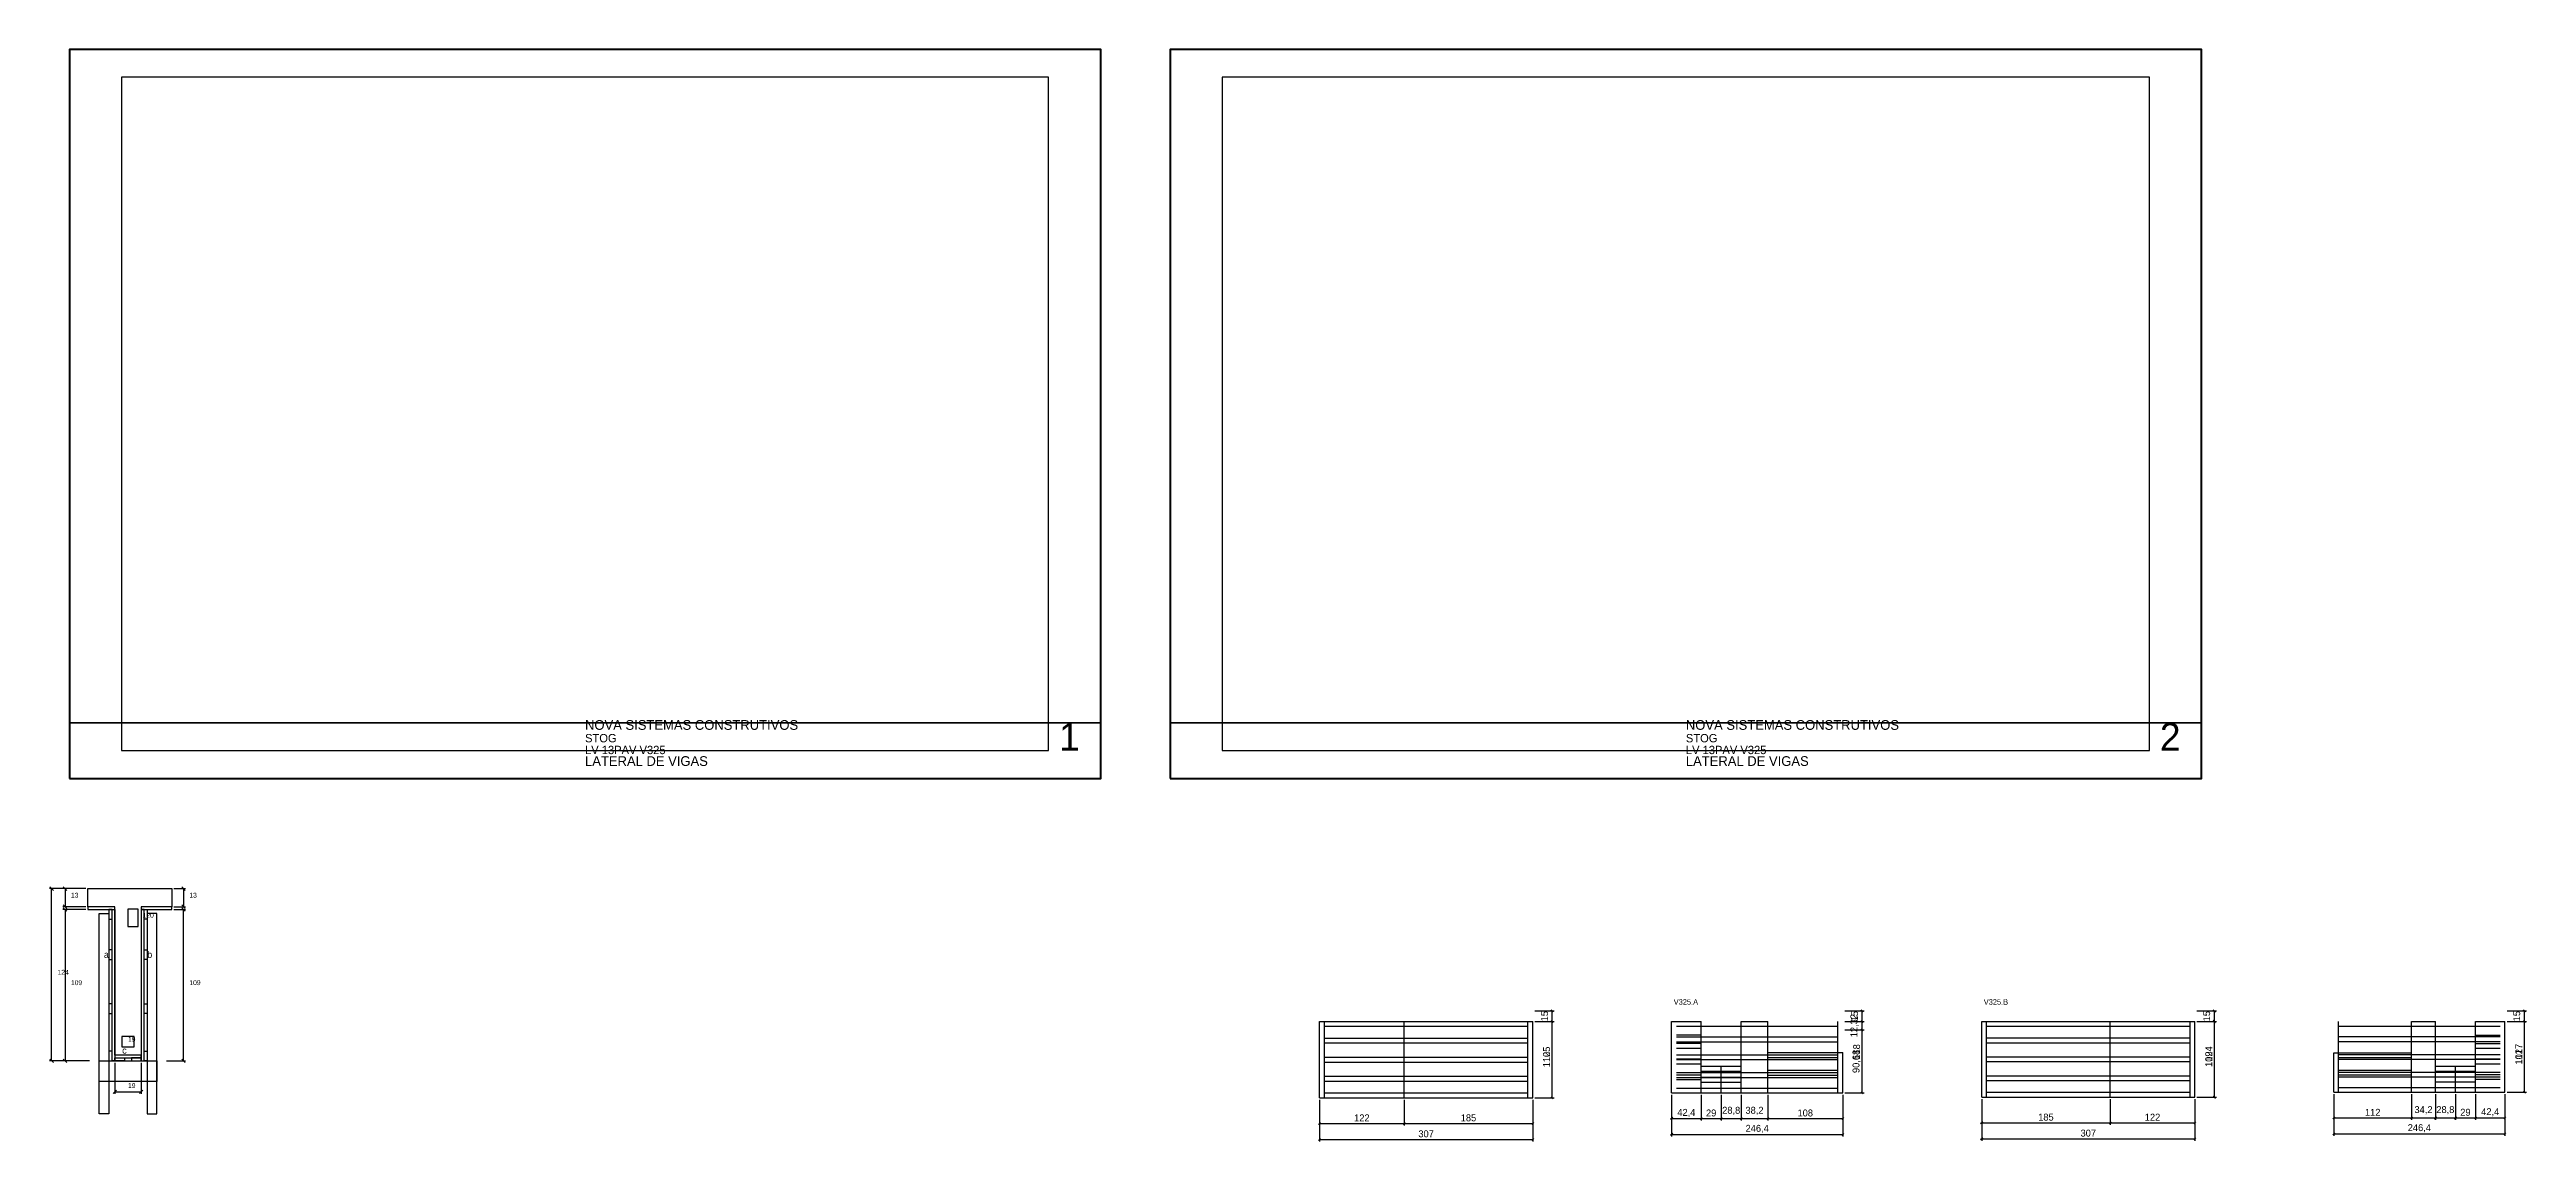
# Model space of a CAD drawing. Extents: x -9000 to 3538, y -323 to 1250.
# Drawn here: x -29 to 3538, y -323 to 1250 of the extents above.
import ezdxf

# ---------------------------------------------------------------- set-up
doc = ezdxf.new("R2010")
doc.units = 0
for name, color, linetype in [('CARIMBO', 255, 'Continuous'), ('CONCRETO', 251, 'Continuous'), ('COTA', 241, 'Continuous'), ('Cota Seção (2x)', 241, 'Continuous'), ('detalhes', 7, 'Continuous'), ('Folhas', 255, 'Continuous'), ('Madeira', 126, 'Continuous'), ('NOMENCLATURA', 7, 'Continuous'), ('Painéis', 200, 'Continuous'), ('SARR_2.2x7', 40, 'Continuous'), ('SARR_3.5x7', 81, 'Continuous')]:
    doc.layers.add(name, color=color, linetype=linetype)
doc.dimstyles.new('PAINEL', dxfattribs={"dimtxt": 10, "dimasz": 3, "dimexe": 3, "dimexo": 3, "dimgap": 3, "dimtad": 1, "dimblk": 'OBLIQUE', "dimblk1": 'OBLIQUE', "dimcen": 2.5, "dimclrd": 4, "dimclre": 4, "dimclrt": 240, "dimazin": 3, "dimtfac": 1, "dimtmove": 0, "dimatfit": 3})

# ---------------------------------------------------------------- blocks, each defined once
blk = doc.blocks.new('_OBLIQUE')
at = {"color": 0, "linetype": 'BYBLOCK'}
blk.add_line((-0.5, -0.5), (0.5, 0.5), dxfattribs=at)

msp = doc.modelspace()

# ---------------------------------------------------------------- linework, layer by layer
at = {"layer": 'CARIMBO', "lineweight": 35}
for p, q in [((0, 280), (1485, 280)), ((1585, 280), (3070, 280))]:
    msp.add_line(p, q, dxfattribs=at)
at = {"layer": 'CONCRETO', "color": 251}
msp.add_lwpolyline([(26.863, 15.25), (26.863, 41.25), (147.444, 41.25), (147.444, 15.25), (103.5, 15.25), (103.5, -198.75), (65.5, -198.75), (65.5, 15.25), (26.863, 15.25)], dxfattribs=at)
at = {"layer": 'COTA', "color": 4}
for p, q in [((23.863, 41.25), (-28.513, 41.25)), ((-25.513, -206.75), (-25.513, 41.25)), ((23.863, 41.25), (-9.194, 41.25)), ((-6.194, 41.25), (-6.194, 15.25)), ((150.444, 41.25), (167.315, 41.25)), ((164.315, 41.25), (164.315, 15.25)), ((23.863, 15.25), (-9.194, 15.25)), ((23.863, 11.25), (-9.194, 11.25)), ((-6.194, 11.25), (-6.194, -206.75)), ((150.444, 15.25), (167.315, 15.25)), ((150.444, 11.25), (167.315, 11.25)), ((164.315, -206.75), (164.315, 11.25)), ((28.9, -206.75), (-28.513, -206.75)), ((28.9, -206.75), (-9.194, -206.75)), ((65.5, -209.75), (65.5, -254.477)), ((103.5, -209.75), (103.5, -254.477)), ((140.1, -206.75), (167.315, -206.75)), ((65.5, -251.477), (103.5, -251.477))]:
    msp.add_line(p, q, dxfattribs=at)
at = {"layer": 'COTA'}
for points in [[(-23.013, 38.75), (-28.013, 43.75)], [(-3.694, 38.75), (-8.694, 43.75)], [(166.815, 38.75), (161.815, 43.75)], [(-8.694, 17.75), (-3.694, 12.75)], [(-3.694, 8.75), (-8.694, 13.75)], [(161.815, 17.75), (166.815, 12.75)], [(166.815, 8.75), (161.815, 13.75)], [(-28.013, -204.25), (-23.013, -209.25)], [(-8.694, -204.25), (-3.694, -209.25)], [(161.815, -204.25), (166.815, -209.25)], [(68, -248.977), (63, -253.977)], [(101, -253.977), (106, -248.977)]]:
    msp.add_lwpolyline(points, dxfattribs=at)
at = {"layer": 'Cota Seção (2x)', "color": 180}
for p, q in [((84, 11.75), (84, -13.25)), ((99, 11.75), (84, 11.75)), ((99, -13.25), (99, 11.75)), ((84, -13.25), (99, -13.25)), ((75.5, -171.75), (75.5, -186.75)), ((93.5, -171.75), (75.5, -171.75)), ((93.5, -186.75), (93.5, -171.75)), ((75.5, -186.75), (93.5, -186.75))]:
    msp.add_line(p, q, dxfattribs=at)
at = {"layer": 'Folhas', "lineweight": 50}
for points in [[(0, 200), (1485, 200), (1485, 1250), (0, 1250)], [(1585, 200), (3070, 200), (3070, 1250), (1585, 1250)]]:
    msp.add_lwpolyline(points, close=True, dxfattribs=at)
at = {"layer": 'Folhas', "lineweight": 25}
for points in [[(75, 240), (1410, 240), (1410, 1210), (75, 1210)], [(1660, 240), (2995, 240), (2995, 1210), (1660, 1210)]]:
    msp.add_lwpolyline(points, close=True, dxfattribs=at)
at = {"layer": 'Madeira', "color": 126}
for points in [[(57.1, -2.75), (61.5, -2.75), (61.5, 11.25), (57.1, 11.25), (57.1, -2.75)], [(111.9, -2.75), (107.5, -2.75), (107.5, 11.25), (111.9, 11.25), (111.9, -2.75)], [(57.1, -60.789), (61.5, -60.789), (61.5, -46.789), (57.1, -46.789), (57.1, -60.789)], [(111.9, -60.789), (107.5, -60.789), (107.5, -46.789), (111.9, -46.789), (111.9, -60.789)], [(57.1, -138.506), (61.5, -138.506), (61.5, -124.506), (57.1, -124.506), (57.1, -138.506)], [(111.9, -138.506), (107.5, -138.506), (107.5, -124.506), (111.9, -124.506), (111.9, -138.506)], [(57.1, -206.75), (61.5, -206.75), (61.5, -192.75), (57.1, -192.75), (57.1, -206.75)], [(65.5, -206.75), (65.5, -202.35), (79.5, -202.35), (79.5, -206.75), (65.5, -206.75)], [(103.5, -206.75), (103.5, -202.35), (89.5, -202.35), (89.5, -206.75), (103.5, -206.75)], [(111.9, -206.75), (107.5, -206.75), (107.5, -192.75), (111.9, -192.75), (111.9, -206.75)]]:
    msp.add_lwpolyline(points, dxfattribs=at)
at = {"layer": 'Painéis'}
for p, q in [((1800, -150), (1922, -150)), ((1800, -260), (1800, -150)), ((1922, -260), (1922, -150)), ((1922, -150), (2107, -150)), ((2107, -260), (2107, -150)), ((2307, -150), (2349.4, -150)), ((2307, -253), (2307, -150)), ((2349.4, -253), (2349.4, -150)), ((2407.2, -253), (2407.2, -150)), ((2407.2, -150), (2445.4, -150)), ((2445.4, -253), (2445.4, -150)), ((2753.4, -150), (2938.4, -150)), ((2753.4, -259), (2753.4, -150)), ((2938.4, -259), (2938.4, -150)), ((2938.4, -150), (3060.4, -150)), ((3060.4, -259), (3060.4, -150)), ((3372.4, -252), (3372.4, -150)), ((3372.4, -150), (3406.6, -150)), ((3406.6, -252), (3406.6, -150)), ((3464.4, -252), (3464.4, -150)), ((3464.4, -150), (3506.8, -150)), ((3506.8, -252), (3506.8, -150)), ((2445.4, -194.9), (2553.4, -194.9)), ((2553.4, -253), (2553.4, -194.9)), ((3260.4, -195.2), (3372.4, -195.2)), ((3260.4, -252), (3260.4, -195.2)), ((2349.4, -214.7), (2378.4, -214.7)), ((2378.4, -253), (2378.4, -214.7)), ((2378.4, -214.7), (2407.2, -214.7)), ((3406.6, -214.7), (3435.4, -214.7)), ((3435.4, -252), (3435.4, -214.7)), ((3435.4, -214.7), (3464.4, -214.7)), ((1800, -260), (1922, -260)), ((1922, -260), (2107, -260)), ((2307, -253), (2349.4, -253)), ((2349.4, -253), (2378.4, -253)), ((2378.4, -253), (2407.2, -253)), ((2407.2, -253), (2445.4, -253)), ((2445.4, -253), (2553.4, -253)), ((2753.4, -259), (2938.4, -259)), ((2938.4, -259), (3060.4, -259)), ((3260.4, -252), (3372.4, -252)), ((3372.4, -252), (3406.6, -252)), ((3406.6, -252), (3435.4, -252)), ((3435.4, -252), (3464.4, -252)), ((3464.4, -252), (3506.8, -252))]:
    msp.add_line(p, q, dxfattribs=at)
at = {"layer": 'Painéis', "color": 200}
for points in [[(65.5, 11.25), (65.5, 15.25), (26.863, 15.25), (26.863, 11.25), (65.5, 11.25)], [(61.5, 11.25), (65.5, 11.25), (65.5, -206.75), (61.5, -206.75), (61.5, 11.25)], [(147.444, 11.25), (147.444, 15.25), (103.5, 15.25), (103.5, 11.25), (147.444, 11.25)], [(107.5, 11.25), (103.5, 11.25), (103.5, -206.75), (107.5, -206.75), (107.5, 11.25)], [(103.5, -202.35), (103.5, -198.75), (65.5, -198.75), (65.5, -202.35), (103.5, -202.35)]]:
    msp.add_lwpolyline(points, dxfattribs=at)
at = {"layer": 'SARR_2.2x7'}
for p, q in [((1807, -260), (1807, -150)), ((2100, -260), (2100, -150)), ((2546.4, -253), (2546.4, -150)), ((2760.4, -259), (2760.4, -150)), ((3053.4, -259), (3053.4, -150)), ((3267.4, -252), (3267.4, -150))]:
    msp.add_line(p, q, dxfattribs=at)
for points in [[(1807, -157), (1922, -157)], [(1807, -157), (1922, -157)], [(1807, -174), (1922, -174)], [(1807, -174), (1922, -174)], [(1922, -157), (2100, -157)], [(1922, -157), (2100, -157)], [(1922, -174), (2100, -174)], [(1922, -174), (2100, -174)], [(2314, -157), (2349.4, -157)], [(2314, -169.325), (2349.4, -169.325)], [(2314, -172.25), (2349.4, -172.25)], [(2349.4, -157), (2378.4, -157)], [(2349.4, -172.25), (2378.4, -172.25)], [(2378.4, -157), (2407.2, -157)], [(2378.4, -172.25), (2407.2, -172.25)], [(2407.2, -157), (2445.4, -157)], [(2407.2, -157), (2445.4, -157)], [(2407.2, -172.25), (2445.4, -172.25)], [(2407.2, -172.25), (2445.4, -172.25)], [(2445.4, -157), (2546.4, -157)], [(2445.4, -172.25), (2546.4, -172.25)], [(2760.4, -157), (2938.4, -157)], [(2760.4, -157), (2938.4, -157)], [(2760.4, -173.75), (2938.4, -173.75)], [(2760.4, -173.75), (2938.4, -173.75)], [(2938.4, -157), (3053.4, -157)], [(2938.4, -157), (3053.4, -157)], [(2938.4, -173.75), (3053.4, -173.75)], [(2938.4, -173.75), (3053.4, -173.75)], [(3267.4, -157), (3372.4, -157)], [(3267.4, -172), (3372.4, -172)], [(3372.4, -157), (3406.6, -157)], [(3372.4, -157), (3406.6, -157)], [(3372.4, -172), (3406.6, -172)], [(3372.4, -172), (3406.6, -172)], [(3406.6, -157), (3435.4, -157)], [(3406.6, -172), (3435.4, -172)], [(3435.4, -157), (3464.4, -157)], [(3435.4, -172), (3464.4, -172)], [(3464.4, -157), (3499.8, -157)], [(3464.4, -170.077), (3499.8, -170.077)], [(3464.4, -172), (3499.8, -172)], [(1807, -181), (1922, -181)], [(1807, -181), (1922, -181)], [(1807, -201.5), (1922, -201.5)], [(1807, -201.5), (1922, -201.5)], [(1807, -208.5), (1922, -208.5)], [(1807, -208.5), (1922, -208.5)], [(1922, -181), (2100, -181)], [(1922, -181), (2100, -181)], [(1922, -201.5), (2100, -201.5)], [(1922, -201.5), (2100, -201.5)], [(1922, -208.5), (2100, -208.5)], [(1922, -208.5), (2100, -208.5)], [(2314, -179.25), (2349.4, -179.25)], [(2314, -181.494), (2349.4, -181.494)], [(2314, -188.494), (2349.4, -188.494)], [(2314, -198), (2349.4, -198)], [(2314, -204.162), (2349.4, -204.162)], [(2314, -205), (2349.4, -205)], [(2314, -211.162), (2349.4, -211.162)], [(2349.4, -179.25), (2378.4, -179.25)], [(2349.4, -198), (2378.4, -198)], [(2349.4, -205), (2378.4, -205)], [(2378.4, -179.25), (2407.2, -179.25)], [(2378.4, -198), (2407.2, -198)], [(2378.4, -205), (2407.2, -205)], [(2407.2, -179.25), (2445.4, -179.25)], [(2407.2, -179.25), (2445.4, -179.25)], [(2407.2, -198), (2445.4, -198)], [(2407.2, -198), (2445.4, -198)], [(2407.2, -205), (2445.4, -205)], [(2407.2, -205), (2445.4, -205)], [(2445.4, -179.25), (2546.4, -179.25)], [(2445.4, -198), (2546.4, -198)], [(2445.4, -201.9), (2546.4, -201.9)], [(2445.4, -205), (2546.4, -205)], [(2760.4, -180.75), (2938.4, -180.75)], [(2760.4, -180.75), (2938.4, -180.75)], [(2760.4, -201), (2938.4, -201)], [(2760.4, -201), (2938.4, -201)], [(2760.4, -208), (2938.4, -208)], [(2760.4, -208), (2938.4, -208)], [(2938.4, -180.75), (3053.4, -180.75)], [(2938.4, -180.75), (3053.4, -180.75)], [(2938.4, -201), (3053.4, -201)], [(2938.4, -201), (3053.4, -201)], [(2938.4, -208), (3053.4, -208)], [(2938.4, -208), (3053.4, -208)], [(3267.4, -179), (3372.4, -179)], [(3267.4, -197.5), (3372.4, -197.5)], [(3267.4, -202.2), (3372.4, -202.2)], [(3267.4, -204.5), (3372.4, -204.5)], [(3372.4, -179), (3406.6, -179)], [(3372.4, -179), (3406.6, -179)], [(3372.4, -197.5), (3406.6, -197.5)], [(3372.4, -197.5), (3406.6, -197.5)], [(3372.4, -204.5), (3406.6, -204.5)], [(3372.4, -204.5), (3406.6, -204.5)], [(3406.6, -179), (3435.4, -179)], [(3406.6, -197.5), (3435.4, -197.5)], [(3406.6, -204.5), (3435.4, -204.5)], [(3435.4, -179), (3464.4, -179)], [(3435.4, -197.5), (3464.4, -197.5)], [(3435.4, -204.5), (3464.4, -204.5)], [(3464.4, -179), (3499.8, -179)], [(3464.4, -181.808), (3499.8, -181.808)], [(3464.4, -188.808), (3499.8, -188.808)], [(3464.4, -197.5), (3499.8, -197.5)], [(3464.4, -204.038), (3499.8, -204.038)], [(3464.4, -204.5), (3499.8, -204.5)], [(3464.4, -211.038), (3499.8, -211.038)], [(1807, -229), (1922, -229)], [(1807, -229), (1922, -229)], [(1807, -236), (1922, -236)], [(1807, -236), (1922, -236)], [(1922, -229), (2100, -229)], [(1922, -229), (2100, -229)], [(1922, -236), (2100, -236)], [(1922, -236), (2100, -236)], [(2314, -223.75), (2349.4, -223.75)], [(2314, -226.831), (2349.4, -226.831)], [(2314, -230.75), (2349.4, -230.75)], [(2314, -233.831), (2349.4, -233.831)], [(2314, -246), (2349.4, -246)], [(2314, -246), (2349.4, -246)], [(2349.4, -221.7), (2378.4, -221.7)], [(2349.4, -223.75), (2378.4, -223.75)], [(2349.4, -230.35), (2378.4, -230.35)], [(2349.4, -230.75), (2378.4, -230.75)], [(2349.4, -237.35), (2378.4, -237.35)], [(2349.4, -246), (2378.4, -246)], [(2349.4, -246), (2378.4, -246)], [(2378.4, -221.7), (2407.2, -221.7)], [(2378.4, -223.75), (2407.2, -223.75)], [(2378.4, -230.35), (2407.2, -230.35)], [(2378.4, -230.75), (2407.2, -230.75)], [(2378.4, -237.35), (2407.2, -237.35)], [(2378.4, -246), (2407.2, -246)], [(2378.4, -246), (2407.2, -246)], [(2407.2, -223.75), (2445.4, -223.75)], [(2407.2, -223.75), (2445.4, -223.75)], [(2407.2, -230.75), (2445.4, -230.75)], [(2407.2, -230.75), (2445.4, -230.75)], [(2407.2, -246), (2445.4, -246)], [(2407.2, -246), (2445.4, -246)], [(2445.4, -220.45), (2546.4, -220.45)], [(2445.4, -223.75), (2546.4, -223.75)], [(2445.4, -227.45), (2546.4, -227.45)], [(2445.4, -230.75), (2546.4, -230.75)], [(2445.4, -246), (2546.4, -246)], [(2445.4, -246), (2546.4, -246)], [(2760.4, -228.25), (2938.4, -228.25)], [(2760.4, -228.25), (2938.4, -228.25)], [(2760.4, -235.25), (2938.4, -235.25)], [(2760.4, -235.25), (2938.4, -235.25)], [(2938.4, -228.25), (3053.4, -228.25)], [(2938.4, -228.25), (3053.4, -228.25)], [(2938.4, -235.25), (3053.4, -235.25)], [(2938.4, -235.25), (3053.4, -235.25)], [(3267.4, -220.1), (3372.4, -220.1)], [(3267.4, -223), (3372.4, -223)], [(3267.4, -227.1), (3372.4, -227.1)], [(3267.4, -230), (3372.4, -230)], [(3267.4, -245), (3372.4, -245)], [(3267.4, -245), (3372.4, -245)], [(3372.4, -223), (3406.6, -223)], [(3372.4, -223), (3406.6, -223)], [(3372.4, -230), (3406.6, -230)], [(3372.4, -230), (3406.6, -230)], [(3372.4, -245), (3406.6, -245)], [(3372.4, -245), (3406.6, -245)], [(3406.6, -221.7), (3435.4, -221.7)], [(3406.6, -223), (3435.4, -223)], [(3406.6, -229.85), (3435.4, -229.85)], [(3406.6, -230), (3435.4, -230)], [(3406.6, -236.85), (3435.4, -236.85)], [(3406.6, -245), (3435.4, -245)], [(3406.6, -245), (3435.4, -245)], [(3435.4, -221.7), (3464.4, -221.7)], [(3435.4, -223), (3464.4, -223)], [(3435.4, -229.85), (3464.4, -229.85)], [(3435.4, -230), (3464.4, -230)], [(3435.4, -236.85), (3464.4, -236.85)], [(3435.4, -245), (3464.4, -245)], [(3435.4, -245), (3464.4, -245)], [(3464.4, -223), (3499.8, -223)], [(3464.4, -226.269), (3499.8, -226.269)], [(3464.4, -230), (3499.8, -230)], [(3464.4, -233.269), (3499.8, -233.269)], [(3464.4, -245), (3499.8, -245)], [(3464.4, -245), (3499.8, -245)], [(1807, -253), (1922, -253)], [(1807, -253), (1922, -253)], [(1922, -253), (2100, -253)], [(1922, -253), (2100, -253)], [(2760.4, -252), (2938.4, -252)], [(2760.4, -252), (2938.4, -252)], [(2938.4, -252), (3053.4, -252)], [(2938.4, -252), (3053.4, -252)]]:
    msp.add_lwpolyline(points, dxfattribs=at)
at = {"layer": 'SARR_3.5x7', "color": 81}
for points in [[(43.1, 5.25), (57.1, 5.25), (57.1, -283.228), (43.1, -283.228), (43.1, 5.25)], [(125.9, 5.25), (111.9, 5.25), (111.9, -283.228), (125.9, -283.228), (125.9, 5.25)], [(43.1, -206.75), (125.9, -206.75), (125.9, -236.808), (43.1, -236.808), (43.1, -206.75)]]:
    msp.add_lwpolyline(points, dxfattribs=at)

# ---------------------------------------------------------------- texts
at = {"layer": 'CARIMBO'}
for s, height, p in [('STOG', 12, (742.5, 252)), ('NOVA SISTEMAS CONSTRUTIVOS', 14, (742.5, 270)), ('1', 40, (1425, 240)), ('STOG', 12, (2327.5, 252)), ('NOVA SISTEMAS CONSTRUTIVOS', 14, (2327.5, 270)), ('2', 40, (3010, 240)), ('LV 13PAV V325', 12, (742.5, 235)), ('LATERAL DE VIGAS', 14, (742.5, 218)), ('LV 13PAV V325', 12, (2327.5, 235)), ('LATERAL DE VIGAS', 14, (2327.5, 218))]:
    msp.add_text(s, height=height, dxfattribs=at).set_placement(p)
at = {"layer": 'COTA', "color": 1}
for s, p in [('13', (2.306, 28.25)), ('13', (172.815, 28.25)), ('124', (-17.013, -82.75)), ('109', (2.306, -97.75)), ('109', (172.815, -97.75)), ('19', (84.5, -245.977))]:
    msp.add_text(s, height=7, dxfattribs=at).set_placement(p)
at = {"layer": 'Cota Seção (2x)', "color": 1}
for s, p in [('120', (105.5, -0.75)), ('19', (84.5, -179.25))]:
    msp.add_text(s, height=7, dxfattribs=at).set_placement(p)
at = {"layer": 'detalhes', "color": 4}
for s, p in [('a', (49.671, -58.549)), ('b', (112.214, -58.56)), ('c', (76.1, -196.514))]:
    msp.add_text(s, height=9.6, dxfattribs=at).set_placement(p)
at = {"layer": 'NOMENCLATURA'}
for s, p in [('V325.A', (2310, -126)), ('V325.B', (2756.4, -126))]:
    msp.add_text(s, height=8, dxfattribs=at).set_placement(p)

# ---------------------------------------------------------------- dimensions: what is measured, and where the dimension line sits
at = {"layer": 'COTA'}
for base, p1, p2 in [((2135, -260), (2107, -260), (2107, -135)), ((2135, -150), (2107, -150), (2107, -135)), ((2581.4, -253), (2553.4, -253), (2553.4, -135)), ((2581.4, -150), (2553.4, -150), (2553.4, -135)), ((2581.4, -162.3248), (2553.4, -162.3248), (2553.4, -150)), ((3088.4, -259), (3060.4, -259), (3060.4, -135)), ((3088.4, -150), (3060.4, -150), (3060.4, -135)), ((3534.8, -252), (3506.8, -252), (3506.8, -135)), ((3534.8, -150), (3506.8, -150), (3506.8, -135)), ((2135, -260), (2107, -260), (2107, -150)), ((2581.4, -253), (2553.4, -253), (2553.4, -162.3248)), ((3088.4, -259), (3060.4, -259), (3060.4, -150)), ((3534.8, -252), (3506.8, -252), (3506.8, -150))]:
    msp.add_linear_dim(base=base, p1=p1, p2=p2, angle=90, dimstyle='PAINEL', dxfattribs=at).render()
for base, p1, p2 in [((1800, -297), (1800, -260), (1922, -260)), ((1800, -320), (1800, -260), (2107, -260)), ((1922, -297), (1922, -260), (2107, -260)), ((2307, -290), (2307, -253), (2349.4, -253)), ((2307, -313), (2307, -253), (2553.4, -253)), ((2349.4, -290), (2349.4, -253), (2378.4, -253)), ((2378.4, -290), (2378.4, -253), (2407.2, -253)), ((2407.2, -290), (2407.2, -253), (2445.4, -253)), ((2445.4, -290), (2445.4, -253), (2553.4, -253)), ((2753.4, -296), (2753.4, -259), (2938.4, -259)), ((2753.4, -319), (2753.4, -259), (3060.4, -259)), ((2938.4, -296), (2938.4, -259), (3060.4, -259)), ((3260.4, -289), (3260.4, -252), (3372.4, -252)), ((3260.4, -312), (3260.4, -252), (3506.8, -252)), ((3372.4, -289), (3372.4, -252), (3406.6, -252)), ((3406.6, -289), (3406.6, -252), (3435.4, -252)), ((3435.4, -289), (3435.4, -252), (3464.4, -252)), ((3464.4, -289), (3464.4, -252), (3506.8, -252))]:
    msp.add_linear_dim(base=base, p1=p1, p2=p2, dimstyle='PAINEL', dxfattribs=at).render()

doc.saveas('drawing.dxf')
